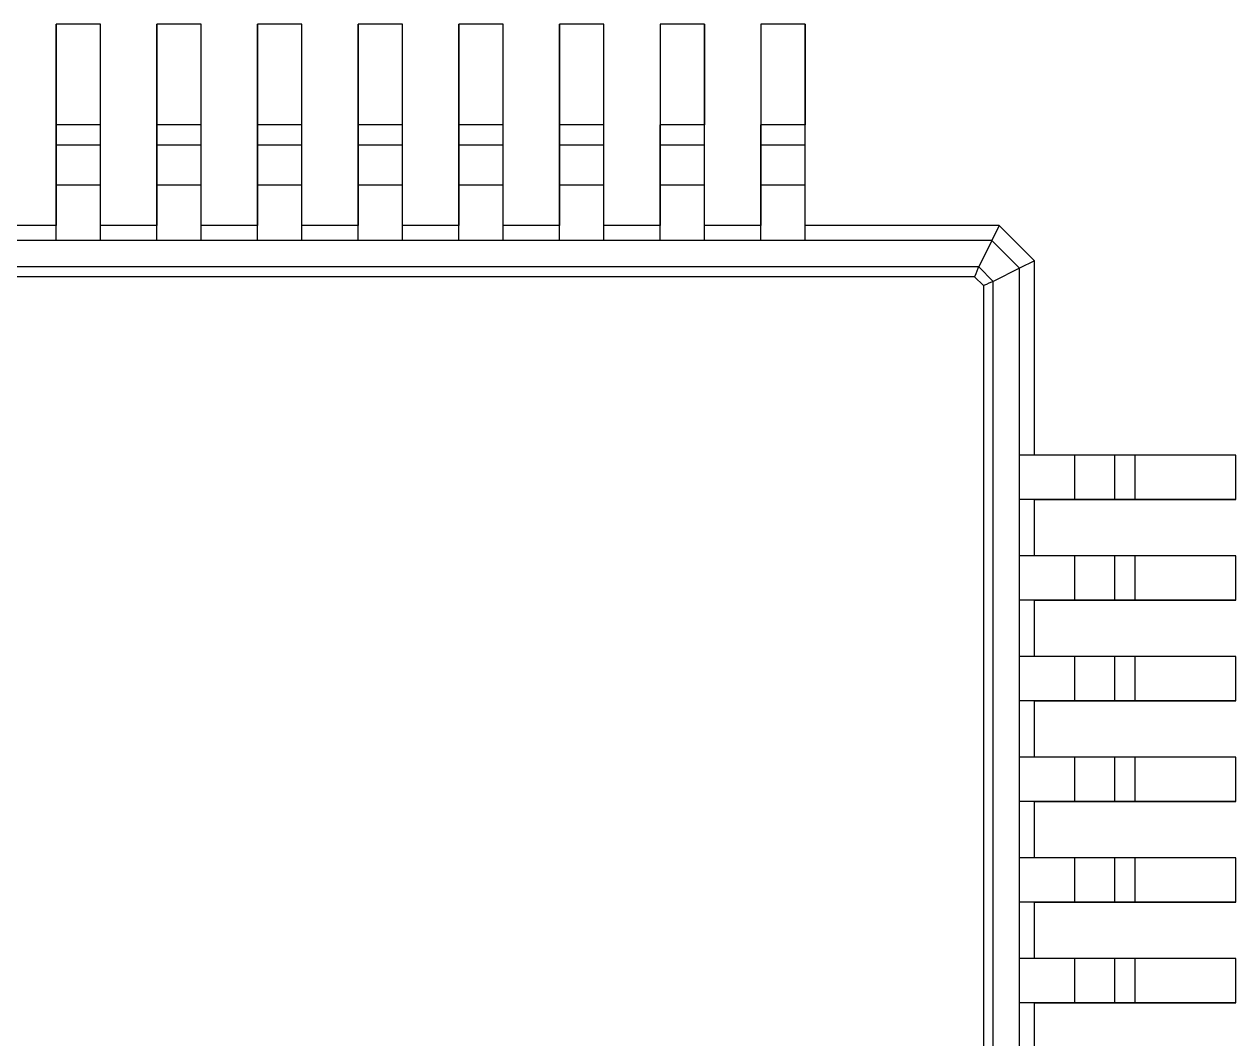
# Model space of a CAD drawing. Header units: inches. Extents: x 5 to 589, y -420 to -5.
# Drawn here: x 157.01 to 169.05, y -96.88 to -86.8 of the extents above; entities that cross this region are included whole.
import ezdxf

# ---------------------------------------------------------------- set-up
doc = ezdxf.new("R2010")
doc.units = ezdxf.units.IN
doc.header["$MEASUREMENT"] = 0

msp = doc.modelspace()

# ---------------------------------------------------------------- linework, layer by layer
at = {"color": 7, "true_color": 0xffffff}
for p, q in [((157.767, -86.804), (157.327, -86.804)), ((157.327, -86.804), (157.327, -88.804)), ((157.767, -86.804), (157.327, -86.804)), ((157.327, -87.804), (157.327, -86.804)), ((157.767, -88.804), (157.767, -86.804)), ((157.767, -87.804), (157.767, -86.804)), ((158.767, -86.804), (158.327, -86.804)), ((158.327, -86.804), (158.327, -88.804)), ((158.767, -86.804), (158.327, -86.804)), ((158.327, -87.804), (158.327, -86.804)), ((158.767, -88.804), (158.767, -86.804)), ((158.767, -87.804), (158.767, -86.804)), ((159.767, -86.804), (159.327, -86.804)), ((159.327, -86.804), (159.327, -88.804)), ((159.767, -86.804), (159.327, -86.804)), ((159.327, -87.804), (159.327, -86.804)), ((159.767, -88.804), (159.767, -86.804)), ((159.767, -87.804), (159.767, -86.804)), ((160.767, -86.804), (160.327, -86.804)), ((160.327, -86.804), (160.327, -88.804)), ((160.767, -86.804), (160.327, -86.804)), ((160.327, -87.804), (160.327, -86.804)), ((160.767, -88.804), (160.767, -86.804)), ((160.767, -87.804), (160.767, -86.804)), ((161.767, -86.804), (161.327, -86.804)), ((161.327, -86.804), (161.327, -88.804)), ((161.767, -86.804), (161.327, -86.804)), ((161.327, -87.804), (161.327, -86.804)), ((161.767, -88.804), (161.767, -86.804)), ((161.767, -87.804), (161.767, -86.804)), ((162.767, -86.804), (162.327, -86.804)), ((162.327, -86.804), (162.327, -88.804)), ((162.767, -86.804), (162.327, -86.804)), ((162.327, -87.804), (162.327, -86.804)), ((162.767, -88.804), (162.767, -86.804)), ((162.767, -87.804), (162.767, -86.804)), ((163.767, -86.804), (163.327, -86.804)), ((163.327, -86.804), (163.327, -88.804)), ((163.767, -86.804), (163.327, -86.804)), ((163.327, -86.804), (163.327, -87.804)), ((163.767, -88.804), (163.767, -86.804)), ((163.767, -86.804), (163.767, -87.804)), ((164.767, -86.804), (164.327, -86.804)), ((164.327, -86.804), (164.327, -88.804)), ((164.767, -86.804), (164.327, -86.804)), ((164.327, -86.804), (164.327, -87.804)), ((164.767, -88.804), (164.767, -86.804)), ((164.767, -86.804), (164.767, -87.804)), ((157.327, -87.848), (157.327, -87.804)), ((157.767, -87.804), (157.327, -87.804)), ((157.327, -87.89), (157.327, -87.848)), ((157.767, -87.848), (157.767, -87.804)), ((157.767, -87.89), (157.767, -87.848)), ((158.327, -87.848), (158.327, -87.804)), ((158.767, -87.804), (158.327, -87.804)), ((158.327, -87.89), (158.327, -87.848)), ((158.767, -87.848), (158.767, -87.804)), ((158.767, -87.89), (158.767, -87.848)), ((159.327, -87.848), (159.327, -87.804)), ((159.767, -87.804), (159.327, -87.804)), ((159.327, -87.89), (159.327, -87.848)), ((159.767, -87.848), (159.767, -87.804)), ((159.767, -87.89), (159.767, -87.848)), ((160.327, -87.848), (160.327, -87.804)), ((160.767, -87.804), (160.327, -87.804)), ((160.327, -87.89), (160.327, -87.848)), ((160.767, -87.848), (160.767, -87.804)), ((160.767, -87.89), (160.767, -87.848)), ((161.327, -87.848), (161.327, -87.804)), ((161.767, -87.804), (161.327, -87.804)), ((161.327, -87.89), (161.327, -87.848)), ((161.767, -87.848), (161.767, -87.804)), ((161.767, -87.89), (161.767, -87.848)), ((162.327, -87.848), (162.327, -87.804)), ((162.767, -87.804), (162.327, -87.804)), ((162.327, -87.89), (162.327, -87.848)), ((162.767, -87.848), (162.767, -87.804)), ((162.767, -87.89), (162.767, -87.848)), ((163.327, -87.848), (163.327, -87.804)), ((163.767, -87.804), (163.327, -87.804)), ((163.327, -87.89), (163.327, -87.848)), ((163.767, -87.848), (163.767, -87.804)), ((163.767, -87.89), (163.767, -87.848)), ((164.327, -87.848), (164.327, -87.804)), ((164.767, -87.804), (164.327, -87.804)), ((164.327, -87.89), (164.327, -87.848)), ((164.767, -87.848), (164.767, -87.804)), ((164.767, -87.89), (164.767, -87.848)), ((157.327, -87.928), (157.327, -87.89)), ((157.327, -87.96), (157.327, -87.928)), ((157.327, -87.984), (157.327, -87.96)), ((157.327, -87.998), (157.327, -87.984)), ((157.327, -88.004), (157.327, -87.998)), ((157.767, -87.928), (157.767, -87.89)), ((157.767, -87.96), (157.767, -87.928)), ((157.767, -87.984), (157.767, -87.96)), ((157.767, -87.998), (157.767, -87.984)), ((157.767, -88.004), (157.767, -87.998)), ((158.327, -87.928), (158.327, -87.89)), ((158.327, -87.96), (158.327, -87.928)), ((158.327, -87.984), (158.327, -87.96)), ((158.327, -87.998), (158.327, -87.984)), ((158.327, -88.004), (158.327, -87.998)), ((158.767, -87.928), (158.767, -87.89)), ((158.767, -87.96), (158.767, -87.928)), ((158.767, -87.984), (158.767, -87.96)), ((158.767, -87.998), (158.767, -87.984)), ((158.767, -88.004), (158.767, -87.998)), ((159.327, -87.928), (159.327, -87.89)), ((159.327, -87.96), (159.327, -87.928)), ((159.327, -87.984), (159.327, -87.96)), ((159.327, -87.998), (159.327, -87.984)), ((159.327, -88.004), (159.327, -87.998)), ((159.767, -87.928), (159.767, -87.89)), ((159.767, -87.96), (159.767, -87.928)), ((159.767, -87.984), (159.767, -87.96)), ((159.767, -87.998), (159.767, -87.984)), ((159.767, -88.004), (159.767, -87.998)), ((160.327, -87.928), (160.327, -87.89)), ((160.327, -87.96), (160.327, -87.928)), ((160.327, -87.984), (160.327, -87.96)), ((160.327, -87.998), (160.327, -87.984)), ((160.327, -88.004), (160.327, -87.998)), ((160.767, -87.928), (160.767, -87.89)), ((160.767, -87.96), (160.767, -87.928)), ((160.767, -87.984), (160.767, -87.96)), ((160.767, -87.998), (160.767, -87.984)), ((160.767, -88.004), (160.767, -87.998)), ((161.327, -87.928), (161.327, -87.89)), ((161.327, -87.96), (161.327, -87.928)), ((161.327, -87.984), (161.327, -87.96)), ((161.327, -87.998), (161.327, -87.984)), ((161.327, -88.004), (161.327, -87.998)), ((161.767, -87.928), (161.767, -87.89)), ((161.767, -87.96), (161.767, -87.928)), ((161.767, -87.984), (161.767, -87.96)), ((161.767, -87.998), (161.767, -87.984)), ((161.767, -88.004), (161.767, -87.998)), ((162.327, -87.928), (162.327, -87.89)), ((162.327, -87.96), (162.327, -87.928)), ((162.327, -87.984), (162.327, -87.96)), ((162.327, -87.998), (162.327, -87.984)), ((162.327, -88.004), (162.327, -87.998)), ((162.767, -87.928), (162.767, -87.89)), ((162.767, -87.96), (162.767, -87.928)), ((162.767, -87.984), (162.767, -87.96)), ((162.767, -87.998), (162.767, -87.984)), ((162.767, -88.004), (162.767, -87.998)), ((163.327, -87.928), (163.327, -87.89)), ((163.327, -87.96), (163.327, -87.928)), ((163.327, -87.984), (163.327, -87.96)), ((163.327, -87.998), (163.327, -87.984)), ((163.327, -88.004), (163.327, -87.998)), ((163.767, -87.928), (163.767, -87.89)), ((163.767, -87.96), (163.767, -87.928)), ((163.767, -87.984), (163.767, -87.96)), ((163.767, -87.998), (163.767, -87.984)), ((163.767, -88.004), (163.767, -87.998)), ((164.327, -87.928), (164.327, -87.89)), ((164.327, -87.96), (164.327, -87.928)), ((164.327, -87.984), (164.327, -87.96)), ((164.327, -87.998), (164.327, -87.984)), ((164.327, -88.004), (164.327, -87.998)), ((164.767, -87.928), (164.767, -87.89)), ((164.767, -87.96), (164.767, -87.928)), ((164.767, -87.984), (164.767, -87.96)), ((164.767, -87.998), (164.767, -87.984)), ((164.767, -88.004), (164.767, -87.998)), ((157.767, -88.004), (157.327, -88.004)), ((157.327, -88.014), (157.327, -88.004)), ((157.327, -88.044), (157.327, -88.014)), ((157.327, -88.092), (157.327, -88.044)), ((157.327, -88.154), (157.327, -88.092)), ((157.767, -88.014), (157.767, -88.004)), ((157.767, -88.044), (157.767, -88.014)), ((157.767, -88.092), (157.767, -88.044)), ((157.767, -88.154), (157.767, -88.092)), ((158.767, -88.004), (158.327, -88.004)), ((158.327, -88.014), (158.327, -88.004)), ((158.327, -88.044), (158.327, -88.014)), ((158.327, -88.092), (158.327, -88.044)), ((158.327, -88.154), (158.327, -88.092)), ((158.767, -88.014), (158.767, -88.004)), ((158.767, -88.044), (158.767, -88.014)), ((158.767, -88.092), (158.767, -88.044)), ((158.767, -88.154), (158.767, -88.092)), ((159.767, -88.004), (159.327, -88.004)), ((159.327, -88.014), (159.327, -88.004)), ((159.327, -88.044), (159.327, -88.014)), ((159.327, -88.092), (159.327, -88.044)), ((159.327, -88.154), (159.327, -88.092)), ((159.767, -88.014), (159.767, -88.004)), ((159.767, -88.044), (159.767, -88.014)), ((159.767, -88.092), (159.767, -88.044)), ((159.767, -88.154), (159.767, -88.092)), ((160.767, -88.004), (160.327, -88.004)), ((160.327, -88.014), (160.327, -88.004)), ((160.327, -88.044), (160.327, -88.014)), ((160.327, -88.092), (160.327, -88.044)), ((160.327, -88.154), (160.327, -88.092)), ((160.767, -88.014), (160.767, -88.004)), ((160.767, -88.044), (160.767, -88.014)), ((160.767, -88.092), (160.767, -88.044)), ((160.767, -88.154), (160.767, -88.092)), ((161.767, -88.004), (161.327, -88.004)), ((161.327, -88.014), (161.327, -88.004)), ((161.327, -88.044), (161.327, -88.014)), ((161.327, -88.092), (161.327, -88.044)), ((161.327, -88.154), (161.327, -88.092)), ((161.767, -88.014), (161.767, -88.004)), ((161.767, -88.044), (161.767, -88.014)), ((161.767, -88.092), (161.767, -88.044)), ((161.767, -88.154), (161.767, -88.092)), ((162.767, -88.004), (162.327, -88.004)), ((162.327, -88.014), (162.327, -88.004)), ((162.327, -88.044), (162.327, -88.014)), ((162.327, -88.092), (162.327, -88.044)), ((162.327, -88.154), (162.327, -88.092)), ((162.767, -88.014), (162.767, -88.004)), ((162.767, -88.044), (162.767, -88.014)), ((162.767, -88.092), (162.767, -88.044)), ((162.767, -88.154), (162.767, -88.092)), ((163.767, -88.004), (163.327, -88.004)), ((163.327, -88.014), (163.327, -88.004)), ((163.327, -88.044), (163.327, -88.014)), ((163.327, -88.092), (163.327, -88.044)), ((163.327, -88.154), (163.327, -88.092)), ((163.767, -88.014), (163.767, -88.004)), ((163.767, -88.044), (163.767, -88.014)), ((163.767, -88.092), (163.767, -88.044)), ((163.767, -88.154), (163.767, -88.092)), ((164.767, -88.004), (164.327, -88.004)), ((164.327, -88.014), (164.327, -88.004)), ((164.327, -88.044), (164.327, -88.014)), ((164.327, -88.092), (164.327, -88.044)), ((164.327, -88.154), (164.327, -88.092)), ((164.767, -88.014), (164.767, -88.004)), ((164.767, -88.044), (164.767, -88.014)), ((164.767, -88.092), (164.767, -88.044)), ((164.767, -88.154), (164.767, -88.092)), ((157.327, -88.23), (157.327, -88.154)), ((157.327, -88.314), (157.327, -88.23)), ((157.767, -88.23), (157.767, -88.154)), ((157.767, -88.314), (157.767, -88.23)), ((158.327, -88.23), (158.327, -88.154)), ((158.327, -88.314), (158.327, -88.23)), ((158.767, -88.23), (158.767, -88.154)), ((158.767, -88.314), (158.767, -88.23)), ((159.327, -88.23), (159.327, -88.154)), ((159.327, -88.314), (159.327, -88.23)), ((159.767, -88.23), (159.767, -88.154)), ((159.767, -88.314), (159.767, -88.23)), ((160.327, -88.23), (160.327, -88.154)), ((160.327, -88.314), (160.327, -88.23)), ((160.767, -88.23), (160.767, -88.154)), ((160.767, -88.314), (160.767, -88.23)), ((161.327, -88.23), (161.327, -88.154)), ((161.327, -88.314), (161.327, -88.23)), ((161.767, -88.23), (161.767, -88.154)), ((161.767, -88.314), (161.767, -88.23)), ((162.327, -88.23), (162.327, -88.154)), ((162.327, -88.314), (162.327, -88.23)), ((162.767, -88.23), (162.767, -88.154)), ((162.767, -88.314), (162.767, -88.23)), ((163.327, -88.23), (163.327, -88.154)), ((163.327, -88.314), (163.327, -88.23)), ((163.767, -88.23), (163.767, -88.154)), ((163.767, -88.314), (163.767, -88.23)), ((164.327, -88.23), (164.327, -88.154)), ((164.327, -88.314), (164.327, -88.23)), ((164.767, -88.23), (164.767, -88.154)), ((164.767, -88.314), (164.767, -88.23)), ((157.327, -88.404), (157.327, -88.314)), ((157.767, -88.404), (157.767, -88.314)), ((158.327, -88.404), (158.327, -88.314)), ((158.767, -88.404), (158.767, -88.314)), ((159.327, -88.404), (159.327, -88.314)), ((159.767, -88.404), (159.767, -88.314)), ((160.327, -88.404), (160.327, -88.314)), ((160.767, -88.404), (160.767, -88.314)), ((161.327, -88.404), (161.327, -88.314)), ((161.767, -88.404), (161.767, -88.314)), ((162.327, -88.404), (162.327, -88.314)), ((162.767, -88.404), (162.767, -88.314)), ((163.327, -88.404), (163.327, -88.314)), ((163.767, -88.404), (163.767, -88.314)), ((164.327, -88.404), (164.327, -88.314)), ((164.767, -88.404), (164.767, -88.314)), ((157.327, -88.804), (157.327, -88.404)), ((157.767, -88.404), (157.327, -88.404)), ((157.767, -88.804), (157.767, -88.404)), ((158.327, -88.804), (158.327, -88.404)), ((158.767, -88.404), (158.327, -88.404)), ((158.767, -88.804), (158.767, -88.404)), ((159.327, -88.804), (159.327, -88.404)), ((159.767, -88.404), (159.327, -88.404)), ((159.767, -88.804), (159.767, -88.404)), ((160.327, -88.804), (160.327, -88.404)), ((160.767, -88.404), (160.327, -88.404)), ((160.767, -88.804), (160.767, -88.404)), ((161.327, -88.804), (161.327, -88.404)), ((161.767, -88.404), (161.327, -88.404)), ((161.767, -88.804), (161.767, -88.404)), ((162.327, -88.804), (162.327, -88.404)), ((162.767, -88.404), (162.327, -88.404)), ((162.767, -88.804), (162.767, -88.404)), ((163.327, -88.804), (163.327, -88.404)), ((163.767, -88.404), (163.327, -88.404)), ((163.767, -88.804), (163.767, -88.404)), ((164.327, -88.804), (164.327, -88.404)), ((164.767, -88.404), (164.327, -88.404)), ((164.767, -88.804), (164.767, -88.404)), ((157.327, -88.804), (156.767, -88.804)), ((157.327, -88.804), (156.767, -88.804)), ((157.327, -88.954), (157.327, -88.804)), ((158.327, -88.804), (157.767, -88.804)), ((158.327, -88.804), (157.767, -88.804)), ((157.767, -88.954), (157.767, -88.804)), ((158.327, -88.954), (158.327, -88.804)), ((159.327, -88.804), (158.767, -88.804)), ((159.327, -88.804), (158.767, -88.804)), ((158.767, -88.954), (158.767, -88.804)), ((159.327, -88.954), (159.327, -88.804)), ((160.327, -88.804), (159.767, -88.804)), ((160.327, -88.804), (159.767, -88.804)), ((159.767, -88.954), (159.767, -88.804)), ((160.327, -88.954), (160.327, -88.804)), ((161.327, -88.804), (160.767, -88.804)), ((161.327, -88.804), (160.767, -88.804)), ((160.767, -88.954), (160.767, -88.804)), ((161.327, -88.954), (161.327, -88.804)), ((162.327, -88.804), (161.767, -88.804)), ((162.327, -88.804), (161.767, -88.804)), ((161.767, -88.954), (161.767, -88.804)), ((162.327, -88.954), (162.327, -88.804)), ((163.327, -88.804), (162.767, -88.804)), ((163.327, -88.804), (162.767, -88.804)), ((162.767, -88.954), (162.767, -88.804)), ((163.327, -88.954), (163.327, -88.804)), ((164.327, -88.804), (163.767, -88.804)), ((164.327, -88.804), (163.767, -88.804)), ((163.767, -88.954), (163.767, -88.804)), ((164.327, -88.954), (164.327, -88.804)), ((166.697, -88.804), (164.767, -88.804)), ((166.697, -88.804), (164.767, -88.804)), ((164.767, -88.954), (164.767, -88.804)), ((166.697, -88.804), (166.623, -88.954)), ((167.047, -89.154), (166.697, -88.804)), ((167.047, -89.154), (166.697, -88.804)), ((157.327, -88.954), (156.767, -88.954)), ((157.767, -88.954), (157.327, -88.954)), ((158.327, -88.954), (157.767, -88.954)), ((158.767, -88.954), (158.327, -88.954)), ((159.327, -88.954), (158.767, -88.954)), ((159.767, -88.954), (159.327, -88.954)), ((160.327, -88.954), (159.767, -88.954)), ((160.767, -88.954), (160.327, -88.954)), ((161.327, -88.954), (160.767, -88.954)), ((161.767, -88.954), (161.327, -88.954)), ((162.327, -88.954), (161.767, -88.954)), ((162.767, -88.954), (162.327, -88.954)), ((163.327, -88.954), (162.767, -88.954)), ((163.767, -88.954), (163.327, -88.954)), ((164.327, -88.954), (163.767, -88.954)), ((164.767, -88.954), (164.327, -88.954)), ((166.623, -88.954), (164.767, -88.954)), ((166.623, -88.954), (166.493, -89.214)), ((166.897, -89.228), (166.623, -88.954)), ((167.047, -89.154), (166.897, -89.228)), ((167.047, -91.084), (167.047, -89.154)), ((167.047, -91.084), (167.047, -89.154)), ((166.493, -89.214), (127.601, -89.214)), ((166.451, -89.312), (127.643, -89.312)), ((166.463, -89.282), (166.451, -89.312)), ((166.539, -89.4), (166.451, -89.312)), ((166.475, -89.256), (166.463, -89.282)), ((166.485, -89.232), (166.475, -89.256)), ((166.489, -89.22), (166.485, -89.232)), ((166.493, -89.214), (166.489, -89.22)), ((166.637, -89.358), (166.493, -89.214)), ((166.897, -89.228), (166.637, -89.358)), ((166.897, -91.084), (166.897, -89.228)), ((166.569, -89.388), (166.539, -89.4)), ((166.539, -89.4), (166.539, -128.208)), ((166.595, -89.376), (166.569, -89.388)), ((166.621, -89.366), (166.595, -89.376)), ((166.631, -89.362), (166.621, -89.366)), ((166.637, -89.358), (166.631, -89.362)), ((166.637, -128.25), (166.637, -89.358)), ((166.897, -91.524), (166.897, -91.084)), ((167.047, -91.084), (166.897, -91.084)), ((169.047, -91.084), (167.047, -91.084)), ((167.447, -91.084), (167.047, -91.084)), ((167.537, -91.084), (167.447, -91.084)), ((167.447, -91.524), (167.447, -91.084)), ((167.621, -91.084), (167.537, -91.084)), ((167.697, -91.084), (167.621, -91.084)), ((167.759, -91.084), (167.697, -91.084)), ((167.807, -91.084), (167.759, -91.084)), ((167.837, -91.084), (167.807, -91.084)), ((167.847, -91.084), (167.837, -91.084)), ((167.847, -91.524), (167.847, -91.084)), ((167.853, -91.084), (167.847, -91.084)), ((167.867, -91.084), (167.853, -91.084)), ((167.891, -91.084), (167.867, -91.084)), ((167.923, -91.084), (167.891, -91.084)), ((167.961, -91.084), (167.923, -91.084)), ((168.003, -91.084), (167.961, -91.084)), ((168.047, -91.084), (168.003, -91.084)), ((169.047, -91.084), (168.047, -91.084)), ((168.047, -91.524), (168.047, -91.084)), ((169.047, -91.524), (169.047, -91.084)), ((169.047, -91.524), (169.047, -91.084)), ((166.897, -92.084), (166.897, -91.524)), ((167.047, -91.524), (166.897, -91.524)), ((167.047, -92.084), (167.047, -91.524)), ((167.047, -91.524), (169.047, -91.524)), ((167.447, -91.524), (167.047, -91.524)), ((167.047, -92.084), (167.047, -91.524)), ((167.537, -91.524), (167.447, -91.524)), ((167.621, -91.524), (167.537, -91.524)), ((167.697, -91.524), (167.621, -91.524)), ((167.759, -91.524), (167.697, -91.524)), ((167.807, -91.524), (167.759, -91.524)), ((167.837, -91.524), (167.807, -91.524)), ((167.847, -91.524), (167.837, -91.524)), ((167.853, -91.524), (167.847, -91.524)), ((167.867, -91.524), (167.853, -91.524)), ((167.891, -91.524), (167.867, -91.524)), ((167.923, -91.524), (167.891, -91.524)), ((167.961, -91.524), (167.923, -91.524)), ((168.003, -91.524), (167.961, -91.524)), ((168.047, -91.524), (168.003, -91.524)), ((169.047, -91.524), (168.047, -91.524)), ((166.897, -92.524), (166.897, -92.084)), ((167.047, -92.084), (166.897, -92.084)), ((169.047, -92.084), (167.047, -92.084)), ((167.447, -92.084), (167.047, -92.084)), ((167.537, -92.084), (167.447, -92.084)), ((167.447, -92.524), (167.447, -92.084)), ((167.621, -92.084), (167.537, -92.084)), ((167.697, -92.084), (167.621, -92.084)), ((167.759, -92.084), (167.697, -92.084)), ((167.807, -92.084), (167.759, -92.084)), ((167.837, -92.084), (167.807, -92.084)), ((167.847, -92.084), (167.837, -92.084)), ((167.847, -92.524), (167.847, -92.084)), ((167.853, -92.084), (167.847, -92.084)), ((167.867, -92.084), (167.853, -92.084)), ((167.891, -92.084), (167.867, -92.084)), ((167.923, -92.084), (167.891, -92.084)), ((167.961, -92.084), (167.923, -92.084)), ((168.003, -92.084), (167.961, -92.084)), ((168.047, -92.084), (168.003, -92.084)), ((169.047, -92.084), (168.047, -92.084)), ((168.047, -92.524), (168.047, -92.084)), ((169.047, -92.524), (169.047, -92.084)), ((169.047, -92.524), (169.047, -92.084)), ((166.897, -93.084), (166.897, -92.524)), ((167.047, -92.524), (166.897, -92.524)), ((167.047, -93.084), (167.047, -92.524)), ((167.047, -92.524), (169.047, -92.524)), ((167.447, -92.524), (167.047, -92.524)), ((167.047, -93.084), (167.047, -92.524)), ((167.537, -92.524), (167.447, -92.524)), ((167.621, -92.524), (167.537, -92.524)), ((167.697, -92.524), (167.621, -92.524)), ((167.759, -92.524), (167.697, -92.524)), ((167.807, -92.524), (167.759, -92.524)), ((167.837, -92.524), (167.807, -92.524)), ((167.847, -92.524), (167.837, -92.524)), ((167.853, -92.524), (167.847, -92.524)), ((167.867, -92.524), (167.853, -92.524)), ((167.891, -92.524), (167.867, -92.524)), ((167.923, -92.524), (167.891, -92.524)), ((167.961, -92.524), (167.923, -92.524)), ((168.003, -92.524), (167.961, -92.524)), ((168.047, -92.524), (168.003, -92.524)), ((169.047, -92.524), (168.047, -92.524)), ((166.897, -93.524), (166.897, -93.084)), ((167.047, -93.084), (166.897, -93.084)), ((169.047, -93.084), (167.047, -93.084)), ((167.447, -93.084), (167.047, -93.084)), ((167.537, -93.084), (167.447, -93.084)), ((167.447, -93.524), (167.447, -93.084)), ((167.621, -93.084), (167.537, -93.084)), ((167.697, -93.084), (167.621, -93.084)), ((167.759, -93.084), (167.697, -93.084)), ((167.807, -93.084), (167.759, -93.084)), ((167.837, -93.084), (167.807, -93.084)), ((167.847, -93.084), (167.837, -93.084)), ((167.847, -93.524), (167.847, -93.084)), ((167.853, -93.084), (167.847, -93.084)), ((167.867, -93.084), (167.853, -93.084)), ((167.891, -93.084), (167.867, -93.084)), ((167.923, -93.084), (167.891, -93.084)), ((167.961, -93.084), (167.923, -93.084)), ((168.003, -93.084), (167.961, -93.084)), ((168.047, -93.084), (168.003, -93.084)), ((169.047, -93.084), (168.047, -93.084)), ((168.047, -93.524), (168.047, -93.084)), ((169.047, -93.524), (169.047, -93.084)), ((169.047, -93.524), (169.047, -93.084)), ((166.897, -94.084), (166.897, -93.524)), ((167.047, -93.524), (166.897, -93.524)), ((167.047, -94.084), (167.047, -93.524)), ((167.047, -93.524), (169.047, -93.524)), ((167.447, -93.524), (167.047, -93.524)), ((167.047, -94.084), (167.047, -93.524)), ((167.537, -93.524), (167.447, -93.524)), ((167.621, -93.524), (167.537, -93.524)), ((167.697, -93.524), (167.621, -93.524)), ((167.759, -93.524), (167.697, -93.524)), ((167.807, -93.524), (167.759, -93.524)), ((167.837, -93.524), (167.807, -93.524)), ((167.847, -93.524), (167.837, -93.524)), ((167.853, -93.524), (167.847, -93.524)), ((167.867, -93.524), (167.853, -93.524)), ((167.891, -93.524), (167.867, -93.524)), ((167.923, -93.524), (167.891, -93.524)), ((167.961, -93.524), (167.923, -93.524)), ((168.003, -93.524), (167.961, -93.524)), ((168.047, -93.524), (168.003, -93.524)), ((169.047, -93.524), (168.047, -93.524)), ((166.897, -94.524), (166.897, -94.084)), ((167.047, -94.084), (166.897, -94.084)), ((169.047, -94.084), (167.047, -94.084)), ((167.447, -94.084), (167.047, -94.084)), ((167.537, -94.084), (167.447, -94.084)), ((167.447, -94.524), (167.447, -94.084)), ((167.621, -94.084), (167.537, -94.084)), ((167.697, -94.084), (167.621, -94.084)), ((167.759, -94.084), (167.697, -94.084)), ((167.807, -94.084), (167.759, -94.084)), ((167.837, -94.084), (167.807, -94.084)), ((167.847, -94.084), (167.837, -94.084)), ((167.847, -94.524), (167.847, -94.084)), ((167.853, -94.084), (167.847, -94.084)), ((167.867, -94.084), (167.853, -94.084)), ((167.891, -94.084), (167.867, -94.084)), ((167.923, -94.084), (167.891, -94.084)), ((167.961, -94.084), (167.923, -94.084)), ((168.003, -94.084), (167.961, -94.084)), ((168.047, -94.084), (168.003, -94.084)), ((169.047, -94.084), (168.047, -94.084)), ((168.047, -94.524), (168.047, -94.084)), ((169.047, -94.524), (169.047, -94.084)), ((169.047, -94.524), (169.047, -94.084)), ((166.897, -95.084), (166.897, -94.524)), ((167.047, -94.524), (166.897, -94.524)), ((167.047, -95.084), (167.047, -94.524)), ((167.047, -94.524), (169.047, -94.524)), ((167.447, -94.524), (167.047, -94.524)), ((167.047, -95.084), (167.047, -94.524)), ((167.537, -94.524), (167.447, -94.524)), ((167.621, -94.524), (167.537, -94.524)), ((167.697, -94.524), (167.621, -94.524)), ((167.759, -94.524), (167.697, -94.524)), ((167.807, -94.524), (167.759, -94.524)), ((167.837, -94.524), (167.807, -94.524)), ((167.847, -94.524), (167.837, -94.524)), ((167.853, -94.524), (167.847, -94.524)), ((167.867, -94.524), (167.853, -94.524)), ((167.891, -94.524), (167.867, -94.524)), ((167.923, -94.524), (167.891, -94.524)), ((167.961, -94.524), (167.923, -94.524)), ((168.003, -94.524), (167.961, -94.524)), ((168.047, -94.524), (168.003, -94.524)), ((169.047, -94.524), (168.047, -94.524)), ((166.897, -95.524), (166.897, -95.084)), ((167.047, -95.084), (166.897, -95.084)), ((169.047, -95.084), (167.047, -95.084)), ((167.447, -95.084), (167.047, -95.084)), ((167.537, -95.084), (167.447, -95.084)), ((167.447, -95.524), (167.447, -95.084)), ((167.621, -95.084), (167.537, -95.084)), ((167.697, -95.084), (167.621, -95.084)), ((167.759, -95.084), (167.697, -95.084)), ((167.807, -95.084), (167.759, -95.084)), ((167.837, -95.084), (167.807, -95.084)), ((167.847, -95.084), (167.837, -95.084)), ((167.847, -95.524), (167.847, -95.084)), ((167.853, -95.084), (167.847, -95.084)), ((167.867, -95.084), (167.853, -95.084)), ((167.891, -95.084), (167.867, -95.084)), ((167.923, -95.084), (167.891, -95.084)), ((167.961, -95.084), (167.923, -95.084)), ((168.003, -95.084), (167.961, -95.084)), ((168.047, -95.084), (168.003, -95.084)), ((169.047, -95.084), (168.047, -95.084)), ((168.047, -95.524), (168.047, -95.084)), ((169.047, -95.524), (169.047, -95.084)), ((169.047, -95.524), (169.047, -95.084)), ((166.897, -96.084), (166.897, -95.524)), ((167.047, -95.524), (166.897, -95.524)), ((167.047, -96.084), (167.047, -95.524)), ((167.047, -95.524), (169.047, -95.524)), ((167.447, -95.524), (167.047, -95.524)), ((167.047, -96.084), (167.047, -95.524)), ((167.537, -95.524), (167.447, -95.524)), ((167.621, -95.524), (167.537, -95.524)), ((167.697, -95.524), (167.621, -95.524)), ((167.759, -95.524), (167.697, -95.524)), ((167.807, -95.524), (167.759, -95.524)), ((167.837, -95.524), (167.807, -95.524)), ((167.847, -95.524), (167.837, -95.524)), ((167.853, -95.524), (167.847, -95.524)), ((167.867, -95.524), (167.853, -95.524)), ((167.891, -95.524), (167.867, -95.524)), ((167.923, -95.524), (167.891, -95.524)), ((167.961, -95.524), (167.923, -95.524)), ((168.003, -95.524), (167.961, -95.524)), ((168.047, -95.524), (168.003, -95.524)), ((169.047, -95.524), (168.047, -95.524)), ((166.897, -96.524), (166.897, -96.084)), ((167.047, -96.084), (166.897, -96.084)), ((169.047, -96.084), (167.047, -96.084)), ((167.447, -96.084), (167.047, -96.084)), ((167.537, -96.084), (167.447, -96.084)), ((167.447, -96.524), (167.447, -96.084)), ((167.621, -96.084), (167.537, -96.084)), ((167.697, -96.084), (167.621, -96.084)), ((167.759, -96.084), (167.697, -96.084)), ((167.807, -96.084), (167.759, -96.084)), ((167.837, -96.084), (167.807, -96.084)), ((167.847, -96.084), (167.837, -96.084)), ((167.847, -96.524), (167.847, -96.084)), ((167.853, -96.084), (167.847, -96.084)), ((167.867, -96.084), (167.853, -96.084)), ((167.891, -96.084), (167.867, -96.084)), ((167.923, -96.084), (167.891, -96.084)), ((167.961, -96.084), (167.923, -96.084)), ((168.003, -96.084), (167.961, -96.084)), ((168.047, -96.084), (168.003, -96.084)), ((169.047, -96.084), (168.047, -96.084)), ((168.047, -96.524), (168.047, -96.084)), ((169.047, -96.524), (169.047, -96.084)), ((169.047, -96.524), (169.047, -96.084)), ((166.897, -97.084), (166.897, -96.524)), ((167.047, -96.524), (166.897, -96.524)), ((167.047, -97.084), (167.047, -96.524)), ((167.047, -96.524), (169.047, -96.524)), ((167.447, -96.524), (167.047, -96.524)), ((167.047, -97.084), (167.047, -96.524)), ((167.537, -96.524), (167.447, -96.524)), ((167.621, -96.524), (167.537, -96.524)), ((167.697, -96.524), (167.621, -96.524)), ((167.759, -96.524), (167.697, -96.524)), ((167.807, -96.524), (167.759, -96.524)), ((167.837, -96.524), (167.807, -96.524)), ((167.847, -96.524), (167.837, -96.524)), ((167.853, -96.524), (167.847, -96.524)), ((167.867, -96.524), (167.853, -96.524)), ((167.891, -96.524), (167.867, -96.524)), ((167.923, -96.524), (167.891, -96.524)), ((167.961, -96.524), (167.923, -96.524)), ((168.003, -96.524), (167.961, -96.524)), ((168.047, -96.524), (168.003, -96.524)), ((169.047, -96.524), (168.047, -96.524))]:
    msp.add_line(p, q, dxfattribs=at)
at = {"color": 18, "true_color": 0x000000}
for p, q in [((157.767, -86.804), (157.327, -86.804)), ((157.327, -86.804), (157.327, -88.804)), ((157.767, -86.804), (157.327, -86.804)), ((157.327, -87.804), (157.327, -86.804)), ((157.767, -88.804), (157.767, -86.804)), ((157.767, -87.804), (157.767, -86.804)), ((158.767, -86.804), (158.327, -86.804)), ((158.327, -86.804), (158.327, -88.804)), ((158.767, -86.804), (158.327, -86.804)), ((158.327, -87.804), (158.327, -86.804)), ((158.767, -88.804), (158.767, -86.804)), ((158.767, -87.804), (158.767, -86.804)), ((159.767, -86.804), (159.327, -86.804)), ((159.327, -86.804), (159.327, -88.804)), ((159.767, -86.804), (159.327, -86.804)), ((159.327, -87.804), (159.327, -86.804)), ((159.767, -88.804), (159.767, -86.804)), ((159.767, -87.804), (159.767, -86.804)), ((160.767, -86.804), (160.327, -86.804)), ((160.327, -86.804), (160.327, -88.804)), ((160.767, -86.804), (160.327, -86.804)), ((160.327, -87.804), (160.327, -86.804)), ((160.767, -88.804), (160.767, -86.804)), ((160.767, -87.804), (160.767, -86.804)), ((161.767, -86.804), (161.327, -86.804)), ((161.327, -86.804), (161.327, -88.804)), ((161.767, -86.804), (161.327, -86.804)), ((161.327, -87.804), (161.327, -86.804)), ((161.767, -88.804), (161.767, -86.804)), ((161.767, -87.804), (161.767, -86.804)), ((162.767, -86.804), (162.327, -86.804)), ((162.327, -86.804), (162.327, -88.804)), ((162.767, -86.804), (162.327, -86.804)), ((162.327, -87.804), (162.327, -86.804)), ((162.767, -88.804), (162.767, -86.804)), ((162.767, -87.804), (162.767, -86.804)), ((163.767, -86.804), (163.327, -86.804)), ((163.327, -86.804), (163.327, -88.804)), ((163.767, -86.804), (163.327, -86.804)), ((163.327, -86.804), (163.327, -87.804)), ((163.767, -88.804), (163.767, -86.804)), ((163.767, -86.804), (163.767, -87.804)), ((164.767, -86.804), (164.327, -86.804)), ((164.327, -86.804), (164.327, -88.804)), ((164.767, -86.804), (164.327, -86.804)), ((164.327, -86.804), (164.327, -87.804)), ((164.767, -88.804), (164.767, -86.804)), ((164.767, -86.804), (164.767, -87.804)), ((157.327, -87.848), (157.327, -87.804)), ((157.767, -87.804), (157.327, -87.804)), ((157.327, -87.89), (157.327, -87.848)), ((157.767, -87.848), (157.767, -87.804)), ((157.767, -87.89), (157.767, -87.848)), ((158.327, -87.848), (158.327, -87.804)), ((158.767, -87.804), (158.327, -87.804)), ((158.327, -87.89), (158.327, -87.848)), ((158.767, -87.848), (158.767, -87.804)), ((158.767, -87.89), (158.767, -87.848)), ((159.327, -87.848), (159.327, -87.804)), ((159.767, -87.804), (159.327, -87.804)), ((159.327, -87.89), (159.327, -87.848)), ((159.767, -87.848), (159.767, -87.804)), ((159.767, -87.89), (159.767, -87.848)), ((160.327, -87.848), (160.327, -87.804)), ((160.767, -87.804), (160.327, -87.804)), ((160.327, -87.89), (160.327, -87.848)), ((160.767, -87.848), (160.767, -87.804)), ((160.767, -87.89), (160.767, -87.848)), ((161.327, -87.848), (161.327, -87.804)), ((161.767, -87.804), (161.327, -87.804)), ((161.327, -87.89), (161.327, -87.848)), ((161.767, -87.848), (161.767, -87.804)), ((161.767, -87.89), (161.767, -87.848)), ((162.327, -87.848), (162.327, -87.804)), ((162.767, -87.804), (162.327, -87.804)), ((162.327, -87.89), (162.327, -87.848)), ((162.767, -87.848), (162.767, -87.804)), ((162.767, -87.89), (162.767, -87.848)), ((163.327, -87.848), (163.327, -87.804)), ((163.767, -87.804), (163.327, -87.804)), ((163.327, -87.89), (163.327, -87.848)), ((163.767, -87.848), (163.767, -87.804)), ((163.767, -87.89), (163.767, -87.848)), ((164.327, -87.848), (164.327, -87.804)), ((164.767, -87.804), (164.327, -87.804)), ((164.327, -87.89), (164.327, -87.848)), ((164.767, -87.848), (164.767, -87.804)), ((164.767, -87.89), (164.767, -87.848)), ((157.327, -87.928), (157.327, -87.89)), ((157.327, -87.96), (157.327, -87.928)), ((157.327, -87.984), (157.327, -87.96)), ((157.327, -87.998), (157.327, -87.984)), ((157.327, -88.004), (157.327, -87.998)), ((157.767, -87.928), (157.767, -87.89)), ((157.767, -87.96), (157.767, -87.928)), ((157.767, -87.984), (157.767, -87.96)), ((157.767, -87.998), (157.767, -87.984)), ((157.767, -88.004), (157.767, -87.998)), ((158.327, -87.928), (158.327, -87.89)), ((158.327, -87.96), (158.327, -87.928)), ((158.327, -87.984), (158.327, -87.96)), ((158.327, -87.998), (158.327, -87.984)), ((158.327, -88.004), (158.327, -87.998)), ((158.767, -87.928), (158.767, -87.89)), ((158.767, -87.96), (158.767, -87.928)), ((158.767, -87.984), (158.767, -87.96)), ((158.767, -87.998), (158.767, -87.984)), ((158.767, -88.004), (158.767, -87.998)), ((159.327, -87.928), (159.327, -87.89)), ((159.327, -87.96), (159.327, -87.928)), ((159.327, -87.984), (159.327, -87.96)), ((159.327, -87.998), (159.327, -87.984)), ((159.327, -88.004), (159.327, -87.998)), ((159.767, -87.928), (159.767, -87.89)), ((159.767, -87.96), (159.767, -87.928)), ((159.767, -87.984), (159.767, -87.96)), ((159.767, -87.998), (159.767, -87.984)), ((159.767, -88.004), (159.767, -87.998)), ((160.327, -87.928), (160.327, -87.89)), ((160.327, -87.96), (160.327, -87.928)), ((160.327, -87.984), (160.327, -87.96)), ((160.327, -87.998), (160.327, -87.984)), ((160.327, -88.004), (160.327, -87.998)), ((160.767, -87.928), (160.767, -87.89)), ((160.767, -87.96), (160.767, -87.928)), ((160.767, -87.984), (160.767, -87.96)), ((160.767, -87.998), (160.767, -87.984)), ((160.767, -88.004), (160.767, -87.998)), ((161.327, -87.928), (161.327, -87.89)), ((161.327, -87.96), (161.327, -87.928)), ((161.327, -87.984), (161.327, -87.96)), ((161.327, -87.998), (161.327, -87.984)), ((161.327, -88.004), (161.327, -87.998)), ((161.767, -87.928), (161.767, -87.89)), ((161.767, -87.96), (161.767, -87.928)), ((161.767, -87.984), (161.767, -87.96)), ((161.767, -87.998), (161.767, -87.984)), ((161.767, -88.004), (161.767, -87.998)), ((162.327, -87.928), (162.327, -87.89)), ((162.327, -87.96), (162.327, -87.928)), ((162.327, -87.984), (162.327, -87.96)), ((162.327, -87.998), (162.327, -87.984)), ((162.327, -88.004), (162.327, -87.998)), ((162.767, -87.928), (162.767, -87.89)), ((162.767, -87.96), (162.767, -87.928)), ((162.767, -87.984), (162.767, -87.96)), ((162.767, -87.998), (162.767, -87.984)), ((162.767, -88.004), (162.767, -87.998)), ((163.327, -87.928), (163.327, -87.89)), ((163.327, -87.96), (163.327, -87.928)), ((163.327, -87.984), (163.327, -87.96)), ((163.327, -87.998), (163.327, -87.984)), ((163.327, -88.004), (163.327, -87.998)), ((163.767, -87.928), (163.767, -87.89)), ((163.767, -87.96), (163.767, -87.928)), ((163.767, -87.984), (163.767, -87.96)), ((163.767, -87.998), (163.767, -87.984)), ((163.767, -88.004), (163.767, -87.998)), ((164.327, -87.928), (164.327, -87.89)), ((164.327, -87.96), (164.327, -87.928)), ((164.327, -87.984), (164.327, -87.96)), ((164.327, -87.998), (164.327, -87.984)), ((164.327, -88.004), (164.327, -87.998)), ((164.767, -87.928), (164.767, -87.89)), ((164.767, -87.96), (164.767, -87.928)), ((164.767, -87.984), (164.767, -87.96)), ((164.767, -87.998), (164.767, -87.984)), ((164.767, -88.004), (164.767, -87.998)), ((157.767, -88.004), (157.327, -88.004)), ((157.327, -88.014), (157.327, -88.004)), ((157.327, -88.044), (157.327, -88.014)), ((157.327, -88.092), (157.327, -88.044)), ((157.327, -88.154), (157.327, -88.092)), ((157.767, -88.014), (157.767, -88.004)), ((157.767, -88.044), (157.767, -88.014)), ((157.767, -88.092), (157.767, -88.044)), ((157.767, -88.154), (157.767, -88.092)), ((158.767, -88.004), (158.327, -88.004)), ((158.327, -88.014), (158.327, -88.004)), ((158.327, -88.044), (158.327, -88.014)), ((158.327, -88.092), (158.327, -88.044)), ((158.327, -88.154), (158.327, -88.092)), ((158.767, -88.014), (158.767, -88.004)), ((158.767, -88.044), (158.767, -88.014)), ((158.767, -88.092), (158.767, -88.044)), ((158.767, -88.154), (158.767, -88.092)), ((159.767, -88.004), (159.327, -88.004)), ((159.327, -88.014), (159.327, -88.004)), ((159.327, -88.044), (159.327, -88.014)), ((159.327, -88.092), (159.327, -88.044)), ((159.327, -88.154), (159.327, -88.092)), ((159.767, -88.014), (159.767, -88.004)), ((159.767, -88.044), (159.767, -88.014)), ((159.767, -88.092), (159.767, -88.044)), ((159.767, -88.154), (159.767, -88.092)), ((160.767, -88.004), (160.327, -88.004)), ((160.327, -88.014), (160.327, -88.004)), ((160.327, -88.044), (160.327, -88.014)), ((160.327, -88.092), (160.327, -88.044)), ((160.327, -88.154), (160.327, -88.092)), ((160.767, -88.014), (160.767, -88.004)), ((160.767, -88.044), (160.767, -88.014)), ((160.767, -88.092), (160.767, -88.044)), ((160.767, -88.154), (160.767, -88.092)), ((161.767, -88.004), (161.327, -88.004)), ((161.327, -88.014), (161.327, -88.004)), ((161.327, -88.044), (161.327, -88.014)), ((161.327, -88.092), (161.327, -88.044)), ((161.327, -88.154), (161.327, -88.092)), ((161.767, -88.014), (161.767, -88.004)), ((161.767, -88.044), (161.767, -88.014)), ((161.767, -88.092), (161.767, -88.044)), ((161.767, -88.154), (161.767, -88.092)), ((162.767, -88.004), (162.327, -88.004)), ((162.327, -88.014), (162.327, -88.004)), ((162.327, -88.044), (162.327, -88.014)), ((162.327, -88.092), (162.327, -88.044)), ((162.327, -88.154), (162.327, -88.092)), ((162.767, -88.014), (162.767, -88.004)), ((162.767, -88.044), (162.767, -88.014)), ((162.767, -88.092), (162.767, -88.044)), ((162.767, -88.154), (162.767, -88.092)), ((163.767, -88.004), (163.327, -88.004)), ((163.327, -88.014), (163.327, -88.004)), ((163.327, -88.044), (163.327, -88.014)), ((163.327, -88.092), (163.327, -88.044)), ((163.327, -88.154), (163.327, -88.092)), ((163.767, -88.014), (163.767, -88.004)), ((163.767, -88.044), (163.767, -88.014)), ((163.767, -88.092), (163.767, -88.044)), ((163.767, -88.154), (163.767, -88.092)), ((164.767, -88.004), (164.327, -88.004)), ((164.327, -88.014), (164.327, -88.004)), ((164.327, -88.044), (164.327, -88.014)), ((164.327, -88.092), (164.327, -88.044)), ((164.327, -88.154), (164.327, -88.092)), ((164.767, -88.014), (164.767, -88.004)), ((164.767, -88.044), (164.767, -88.014)), ((164.767, -88.092), (164.767, -88.044)), ((164.767, -88.154), (164.767, -88.092)), ((157.327, -88.23), (157.327, -88.154)), ((157.327, -88.314), (157.327, -88.23)), ((157.767, -88.23), (157.767, -88.154)), ((157.767, -88.314), (157.767, -88.23)), ((158.327, -88.23), (158.327, -88.154)), ((158.327, -88.314), (158.327, -88.23)), ((158.767, -88.23), (158.767, -88.154)), ((158.767, -88.314), (158.767, -88.23)), ((159.327, -88.23), (159.327, -88.154)), ((159.327, -88.314), (159.327, -88.23)), ((159.767, -88.23), (159.767, -88.154)), ((159.767, -88.314), (159.767, -88.23)), ((160.327, -88.23), (160.327, -88.154)), ((160.327, -88.314), (160.327, -88.23)), ((160.767, -88.23), (160.767, -88.154)), ((160.767, -88.314), (160.767, -88.23)), ((161.327, -88.23), (161.327, -88.154)), ((161.327, -88.314), (161.327, -88.23)), ((161.767, -88.23), (161.767, -88.154)), ((161.767, -88.314), (161.767, -88.23)), ((162.327, -88.23), (162.327, -88.154)), ((162.327, -88.314), (162.327, -88.23)), ((162.767, -88.23), (162.767, -88.154)), ((162.767, -88.314), (162.767, -88.23)), ((163.327, -88.23), (163.327, -88.154)), ((163.327, -88.314), (163.327, -88.23)), ((163.767, -88.23), (163.767, -88.154)), ((163.767, -88.314), (163.767, -88.23)), ((164.327, -88.23), (164.327, -88.154)), ((164.327, -88.314), (164.327, -88.23)), ((164.767, -88.23), (164.767, -88.154)), ((164.767, -88.314), (164.767, -88.23)), ((157.327, -88.404), (157.327, -88.314)), ((157.767, -88.404), (157.767, -88.314)), ((158.327, -88.404), (158.327, -88.314)), ((158.767, -88.404), (158.767, -88.314)), ((159.327, -88.404), (159.327, -88.314)), ((159.767, -88.404), (159.767, -88.314)), ((160.327, -88.404), (160.327, -88.314)), ((160.767, -88.404), (160.767, -88.314)), ((161.327, -88.404), (161.327, -88.314)), ((161.767, -88.404), (161.767, -88.314)), ((162.327, -88.404), (162.327, -88.314)), ((162.767, -88.404), (162.767, -88.314)), ((163.327, -88.404), (163.327, -88.314)), ((163.767, -88.404), (163.767, -88.314)), ((164.327, -88.404), (164.327, -88.314)), ((164.767, -88.404), (164.767, -88.314)), ((157.327, -88.804), (157.327, -88.404)), ((157.767, -88.404), (157.327, -88.404)), ((157.767, -88.804), (157.767, -88.404)), ((158.327, -88.804), (158.327, -88.404)), ((158.767, -88.404), (158.327, -88.404)), ((158.767, -88.804), (158.767, -88.404)), ((159.327, -88.804), (159.327, -88.404)), ((159.767, -88.404), (159.327, -88.404)), ((159.767, -88.804), (159.767, -88.404)), ((160.327, -88.804), (160.327, -88.404)), ((160.767, -88.404), (160.327, -88.404)), ((160.767, -88.804), (160.767, -88.404)), ((161.327, -88.804), (161.327, -88.404)), ((161.767, -88.404), (161.327, -88.404)), ((161.767, -88.804), (161.767, -88.404)), ((162.327, -88.804), (162.327, -88.404)), ((162.767, -88.404), (162.327, -88.404)), ((162.767, -88.804), (162.767, -88.404)), ((163.327, -88.804), (163.327, -88.404)), ((163.767, -88.404), (163.327, -88.404)), ((163.767, -88.804), (163.767, -88.404)), ((164.327, -88.804), (164.327, -88.404)), ((164.767, -88.404), (164.327, -88.404)), ((164.767, -88.804), (164.767, -88.404)), ((157.327, -88.804), (156.767, -88.804)), ((157.327, -88.804), (156.767, -88.804)), ((157.327, -88.954), (157.327, -88.804)), ((158.327, -88.804), (157.767, -88.804)), ((158.327, -88.804), (157.767, -88.804)), ((157.767, -88.954), (157.767, -88.804)), ((158.327, -88.954), (158.327, -88.804)), ((159.327, -88.804), (158.767, -88.804)), ((159.327, -88.804), (158.767, -88.804)), ((158.767, -88.954), (158.767, -88.804)), ((159.327, -88.954), (159.327, -88.804)), ((160.327, -88.804), (159.767, -88.804)), ((160.327, -88.804), (159.767, -88.804)), ((159.767, -88.954), (159.767, -88.804)), ((160.327, -88.954), (160.327, -88.804)), ((161.327, -88.804), (160.767, -88.804)), ((161.327, -88.804), (160.767, -88.804)), ((160.767, -88.954), (160.767, -88.804)), ((161.327, -88.954), (161.327, -88.804)), ((162.327, -88.804), (161.767, -88.804)), ((162.327, -88.804), (161.767, -88.804)), ((161.767, -88.954), (161.767, -88.804)), ((162.327, -88.954), (162.327, -88.804)), ((163.327, -88.804), (162.767, -88.804)), ((163.327, -88.804), (162.767, -88.804)), ((162.767, -88.954), (162.767, -88.804)), ((163.327, -88.954), (163.327, -88.804)), ((164.327, -88.804), (163.767, -88.804)), ((164.327, -88.804), (163.767, -88.804)), ((163.767, -88.954), (163.767, -88.804)), ((164.327, -88.954), (164.327, -88.804)), ((166.697, -88.804), (164.767, -88.804)), ((166.697, -88.804), (164.767, -88.804)), ((164.767, -88.954), (164.767, -88.804)), ((166.697, -88.804), (166.623, -88.954)), ((167.047, -89.154), (166.697, -88.804)), ((167.047, -89.154), (166.697, -88.804)), ((157.327, -88.954), (156.767, -88.954)), ((157.767, -88.954), (157.327, -88.954)), ((158.327, -88.954), (157.767, -88.954)), ((158.767, -88.954), (158.327, -88.954)), ((159.327, -88.954), (158.767, -88.954)), ((159.767, -88.954), (159.327, -88.954)), ((160.327, -88.954), (159.767, -88.954)), ((160.767, -88.954), (160.327, -88.954)), ((161.327, -88.954), (160.767, -88.954)), ((161.767, -88.954), (161.327, -88.954)), ((162.327, -88.954), (161.767, -88.954)), ((162.767, -88.954), (162.327, -88.954)), ((163.327, -88.954), (162.767, -88.954)), ((163.767, -88.954), (163.327, -88.954)), ((164.327, -88.954), (163.767, -88.954)), ((164.767, -88.954), (164.327, -88.954)), ((166.623, -88.954), (164.767, -88.954)), ((166.623, -88.954), (166.493, -89.214)), ((166.897, -89.228), (166.623, -88.954)), ((167.047, -89.154), (166.897, -89.228)), ((167.047, -91.084), (167.047, -89.154)), ((167.047, -91.084), (167.047, -89.154)), ((166.493, -89.214), (127.601, -89.214)), ((166.451, -89.312), (127.643, -89.312)), ((166.463, -89.282), (166.451, -89.312)), ((166.539, -89.4), (166.451, -89.312)), ((166.475, -89.256), (166.463, -89.282)), ((166.485, -89.232), (166.475, -89.256)), ((166.489, -89.22), (166.485, -89.232)), ((166.493, -89.214), (166.489, -89.22)), ((166.637, -89.358), (166.493, -89.214)), ((166.897, -89.228), (166.637, -89.358)), ((166.897, -91.084), (166.897, -89.228)), ((166.569, -89.388), (166.539, -89.4)), ((166.539, -89.4), (166.539, -128.208)), ((166.595, -89.376), (166.569, -89.388)), ((166.621, -89.366), (166.595, -89.376)), ((166.631, -89.362), (166.621, -89.366)), ((166.637, -89.358), (166.631, -89.362)), ((166.637, -128.25), (166.637, -89.358)), ((166.897, -91.524), (166.897, -91.084)), ((167.047, -91.084), (166.897, -91.084)), ((169.047, -91.084), (167.047, -91.084)), ((167.447, -91.084), (167.047, -91.084)), ((167.537, -91.084), (167.447, -91.084)), ((167.447, -91.524), (167.447, -91.084)), ((167.621, -91.084), (167.537, -91.084)), ((167.697, -91.084), (167.621, -91.084)), ((167.759, -91.084), (167.697, -91.084)), ((167.807, -91.084), (167.759, -91.084)), ((167.837, -91.084), (167.807, -91.084)), ((167.847, -91.084), (167.837, -91.084)), ((167.847, -91.524), (167.847, -91.084)), ((167.853, -91.084), (167.847, -91.084)), ((167.867, -91.084), (167.853, -91.084)), ((167.891, -91.084), (167.867, -91.084)), ((167.923, -91.084), (167.891, -91.084)), ((167.961, -91.084), (167.923, -91.084)), ((168.003, -91.084), (167.961, -91.084)), ((168.047, -91.084), (168.003, -91.084)), ((169.047, -91.084), (168.047, -91.084)), ((168.047, -91.524), (168.047, -91.084)), ((169.047, -91.524), (169.047, -91.084)), ((169.047, -91.524), (169.047, -91.084)), ((166.897, -92.084), (166.897, -91.524)), ((167.047, -91.524), (166.897, -91.524)), ((167.047, -92.084), (167.047, -91.524)), ((167.047, -91.524), (169.047, -91.524)), ((167.447, -91.524), (167.047, -91.524)), ((167.047, -92.084), (167.047, -91.524)), ((167.537, -91.524), (167.447, -91.524)), ((167.621, -91.524), (167.537, -91.524)), ((167.697, -91.524), (167.621, -91.524)), ((167.759, -91.524), (167.697, -91.524)), ((167.807, -91.524), (167.759, -91.524)), ((167.837, -91.524), (167.807, -91.524)), ((167.847, -91.524), (167.837, -91.524)), ((167.853, -91.524), (167.847, -91.524)), ((167.867, -91.524), (167.853, -91.524)), ((167.891, -91.524), (167.867, -91.524)), ((167.923, -91.524), (167.891, -91.524)), ((167.961, -91.524), (167.923, -91.524)), ((168.003, -91.524), (167.961, -91.524)), ((168.047, -91.524), (168.003, -91.524)), ((169.047, -91.524), (168.047, -91.524)), ((166.897, -92.524), (166.897, -92.084)), ((167.047, -92.084), (166.897, -92.084)), ((169.047, -92.084), (167.047, -92.084)), ((167.447, -92.084), (167.047, -92.084)), ((167.537, -92.084), (167.447, -92.084)), ((167.447, -92.524), (167.447, -92.084)), ((167.621, -92.084), (167.537, -92.084)), ((167.697, -92.084), (167.621, -92.084)), ((167.759, -92.084), (167.697, -92.084)), ((167.807, -92.084), (167.759, -92.084)), ((167.837, -92.084), (167.807, -92.084)), ((167.847, -92.084), (167.837, -92.084)), ((167.847, -92.524), (167.847, -92.084)), ((167.853, -92.084), (167.847, -92.084)), ((167.867, -92.084), (167.853, -92.084)), ((167.891, -92.084), (167.867, -92.084)), ((167.923, -92.084), (167.891, -92.084)), ((167.961, -92.084), (167.923, -92.084)), ((168.003, -92.084), (167.961, -92.084)), ((168.047, -92.084), (168.003, -92.084)), ((169.047, -92.084), (168.047, -92.084)), ((168.047, -92.524), (168.047, -92.084)), ((169.047, -92.524), (169.047, -92.084)), ((169.047, -92.524), (169.047, -92.084)), ((166.897, -93.084), (166.897, -92.524)), ((167.047, -92.524), (166.897, -92.524)), ((167.047, -93.084), (167.047, -92.524)), ((167.047, -92.524), (169.047, -92.524)), ((167.447, -92.524), (167.047, -92.524)), ((167.047, -93.084), (167.047, -92.524)), ((167.537, -92.524), (167.447, -92.524)), ((167.621, -92.524), (167.537, -92.524)), ((167.697, -92.524), (167.621, -92.524)), ((167.759, -92.524), (167.697, -92.524)), ((167.807, -92.524), (167.759, -92.524)), ((167.837, -92.524), (167.807, -92.524)), ((167.847, -92.524), (167.837, -92.524)), ((167.853, -92.524), (167.847, -92.524)), ((167.867, -92.524), (167.853, -92.524)), ((167.891, -92.524), (167.867, -92.524)), ((167.923, -92.524), (167.891, -92.524)), ((167.961, -92.524), (167.923, -92.524)), ((168.003, -92.524), (167.961, -92.524)), ((168.047, -92.524), (168.003, -92.524)), ((169.047, -92.524), (168.047, -92.524)), ((166.897, -93.524), (166.897, -93.084)), ((167.047, -93.084), (166.897, -93.084)), ((169.047, -93.084), (167.047, -93.084)), ((167.447, -93.084), (167.047, -93.084)), ((167.537, -93.084), (167.447, -93.084)), ((167.447, -93.524), (167.447, -93.084)), ((167.621, -93.084), (167.537, -93.084)), ((167.697, -93.084), (167.621, -93.084)), ((167.759, -93.084), (167.697, -93.084)), ((167.807, -93.084), (167.759, -93.084)), ((167.837, -93.084), (167.807, -93.084)), ((167.847, -93.084), (167.837, -93.084)), ((167.847, -93.524), (167.847, -93.084)), ((167.853, -93.084), (167.847, -93.084)), ((167.867, -93.084), (167.853, -93.084)), ((167.891, -93.084), (167.867, -93.084)), ((167.923, -93.084), (167.891, -93.084)), ((167.961, -93.084), (167.923, -93.084)), ((168.003, -93.084), (167.961, -93.084)), ((168.047, -93.084), (168.003, -93.084)), ((169.047, -93.084), (168.047, -93.084)), ((168.047, -93.524), (168.047, -93.084)), ((169.047, -93.524), (169.047, -93.084)), ((169.047, -93.524), (169.047, -93.084)), ((166.897, -94.084), (166.897, -93.524)), ((167.047, -93.524), (166.897, -93.524)), ((167.047, -94.084), (167.047, -93.524)), ((167.047, -93.524), (169.047, -93.524)), ((167.447, -93.524), (167.047, -93.524)), ((167.047, -94.084), (167.047, -93.524)), ((167.537, -93.524), (167.447, -93.524)), ((167.621, -93.524), (167.537, -93.524)), ((167.697, -93.524), (167.621, -93.524)), ((167.759, -93.524), (167.697, -93.524)), ((167.807, -93.524), (167.759, -93.524)), ((167.837, -93.524), (167.807, -93.524)), ((167.847, -93.524), (167.837, -93.524)), ((167.853, -93.524), (167.847, -93.524)), ((167.867, -93.524), (167.853, -93.524)), ((167.891, -93.524), (167.867, -93.524)), ((167.923, -93.524), (167.891, -93.524)), ((167.961, -93.524), (167.923, -93.524)), ((168.003, -93.524), (167.961, -93.524)), ((168.047, -93.524), (168.003, -93.524)), ((169.047, -93.524), (168.047, -93.524)), ((166.897, -94.524), (166.897, -94.084)), ((167.047, -94.084), (166.897, -94.084)), ((169.047, -94.084), (167.047, -94.084)), ((167.447, -94.084), (167.047, -94.084)), ((167.537, -94.084), (167.447, -94.084)), ((167.447, -94.524), (167.447, -94.084)), ((167.621, -94.084), (167.537, -94.084)), ((167.697, -94.084), (167.621, -94.084)), ((167.759, -94.084), (167.697, -94.084)), ((167.807, -94.084), (167.759, -94.084)), ((167.837, -94.084), (167.807, -94.084)), ((167.847, -94.084), (167.837, -94.084)), ((167.847, -94.524), (167.847, -94.084)), ((167.853, -94.084), (167.847, -94.084)), ((167.867, -94.084), (167.853, -94.084)), ((167.891, -94.084), (167.867, -94.084)), ((167.923, -94.084), (167.891, -94.084)), ((167.961, -94.084), (167.923, -94.084)), ((168.003, -94.084), (167.961, -94.084)), ((168.047, -94.084), (168.003, -94.084)), ((169.047, -94.084), (168.047, -94.084)), ((168.047, -94.524), (168.047, -94.084)), ((169.047, -94.524), (169.047, -94.084)), ((169.047, -94.524), (169.047, -94.084)), ((166.897, -95.084), (166.897, -94.524)), ((167.047, -94.524), (166.897, -94.524)), ((167.047, -95.084), (167.047, -94.524)), ((167.047, -94.524), (169.047, -94.524)), ((167.447, -94.524), (167.047, -94.524)), ((167.047, -95.084), (167.047, -94.524)), ((167.537, -94.524), (167.447, -94.524)), ((167.621, -94.524), (167.537, -94.524)), ((167.697, -94.524), (167.621, -94.524)), ((167.759, -94.524), (167.697, -94.524)), ((167.807, -94.524), (167.759, -94.524)), ((167.837, -94.524), (167.807, -94.524)), ((167.847, -94.524), (167.837, -94.524)), ((167.853, -94.524), (167.847, -94.524)), ((167.867, -94.524), (167.853, -94.524)), ((167.891, -94.524), (167.867, -94.524)), ((167.923, -94.524), (167.891, -94.524)), ((167.961, -94.524), (167.923, -94.524)), ((168.003, -94.524), (167.961, -94.524)), ((168.047, -94.524), (168.003, -94.524)), ((169.047, -94.524), (168.047, -94.524)), ((166.897, -95.524), (166.897, -95.084)), ((167.047, -95.084), (166.897, -95.084)), ((169.047, -95.084), (167.047, -95.084)), ((167.447, -95.084), (167.047, -95.084)), ((167.537, -95.084), (167.447, -95.084)), ((167.447, -95.524), (167.447, -95.084)), ((167.621, -95.084), (167.537, -95.084)), ((167.697, -95.084), (167.621, -95.084)), ((167.759, -95.084), (167.697, -95.084)), ((167.807, -95.084), (167.759, -95.084)), ((167.837, -95.084), (167.807, -95.084)), ((167.847, -95.084), (167.837, -95.084)), ((167.847, -95.524), (167.847, -95.084)), ((167.853, -95.084), (167.847, -95.084)), ((167.867, -95.084), (167.853, -95.084)), ((167.891, -95.084), (167.867, -95.084)), ((167.923, -95.084), (167.891, -95.084)), ((167.961, -95.084), (167.923, -95.084)), ((168.003, -95.084), (167.961, -95.084)), ((168.047, -95.084), (168.003, -95.084)), ((169.047, -95.084), (168.047, -95.084)), ((168.047, -95.524), (168.047, -95.084)), ((169.047, -95.524), (169.047, -95.084)), ((169.047, -95.524), (169.047, -95.084)), ((166.897, -96.084), (166.897, -95.524)), ((167.047, -95.524), (166.897, -95.524)), ((167.047, -96.084), (167.047, -95.524)), ((167.047, -95.524), (169.047, -95.524)), ((167.447, -95.524), (167.047, -95.524)), ((167.047, -96.084), (167.047, -95.524)), ((167.537, -95.524), (167.447, -95.524)), ((167.621, -95.524), (167.537, -95.524)), ((167.697, -95.524), (167.621, -95.524)), ((167.759, -95.524), (167.697, -95.524)), ((167.807, -95.524), (167.759, -95.524)), ((167.837, -95.524), (167.807, -95.524)), ((167.847, -95.524), (167.837, -95.524)), ((167.853, -95.524), (167.847, -95.524)), ((167.867, -95.524), (167.853, -95.524)), ((167.891, -95.524), (167.867, -95.524)), ((167.923, -95.524), (167.891, -95.524)), ((167.961, -95.524), (167.923, -95.524)), ((168.003, -95.524), (167.961, -95.524)), ((168.047, -95.524), (168.003, -95.524)), ((169.047, -95.524), (168.047, -95.524)), ((166.897, -96.524), (166.897, -96.084)), ((167.047, -96.084), (166.897, -96.084)), ((169.047, -96.084), (167.047, -96.084)), ((167.447, -96.084), (167.047, -96.084)), ((167.537, -96.084), (167.447, -96.084)), ((167.447, -96.524), (167.447, -96.084)), ((167.621, -96.084), (167.537, -96.084)), ((167.697, -96.084), (167.621, -96.084)), ((167.759, -96.084), (167.697, -96.084)), ((167.807, -96.084), (167.759, -96.084)), ((167.837, -96.084), (167.807, -96.084)), ((167.847, -96.084), (167.837, -96.084)), ((167.847, -96.524), (167.847, -96.084)), ((167.853, -96.084), (167.847, -96.084)), ((167.867, -96.084), (167.853, -96.084)), ((167.891, -96.084), (167.867, -96.084)), ((167.923, -96.084), (167.891, -96.084)), ((167.961, -96.084), (167.923, -96.084)), ((168.003, -96.084), (167.961, -96.084)), ((168.047, -96.084), (168.003, -96.084)), ((169.047, -96.084), (168.047, -96.084)), ((168.047, -96.524), (168.047, -96.084)), ((169.047, -96.524), (169.047, -96.084)), ((169.047, -96.524), (169.047, -96.084)), ((166.897, -97.084), (166.897, -96.524)), ((167.047, -96.524), (166.897, -96.524)), ((167.047, -97.084), (167.047, -96.524)), ((167.047, -96.524), (169.047, -96.524)), ((167.447, -96.524), (167.047, -96.524)), ((167.047, -97.084), (167.047, -96.524)), ((167.537, -96.524), (167.447, -96.524)), ((167.621, -96.524), (167.537, -96.524)), ((167.697, -96.524), (167.621, -96.524)), ((167.759, -96.524), (167.697, -96.524)), ((167.807, -96.524), (167.759, -96.524)), ((167.837, -96.524), (167.807, -96.524)), ((167.847, -96.524), (167.837, -96.524)), ((167.853, -96.524), (167.847, -96.524)), ((167.867, -96.524), (167.853, -96.524)), ((167.891, -96.524), (167.867, -96.524)), ((167.923, -96.524), (167.891, -96.524)), ((167.961, -96.524), (167.923, -96.524)), ((168.003, -96.524), (167.961, -96.524)), ((168.047, -96.524), (168.003, -96.524)), ((169.047, -96.524), (168.047, -96.524))]:
    msp.add_line(p, q, dxfattribs=at)

doc.saveas('drawing.dxf')
